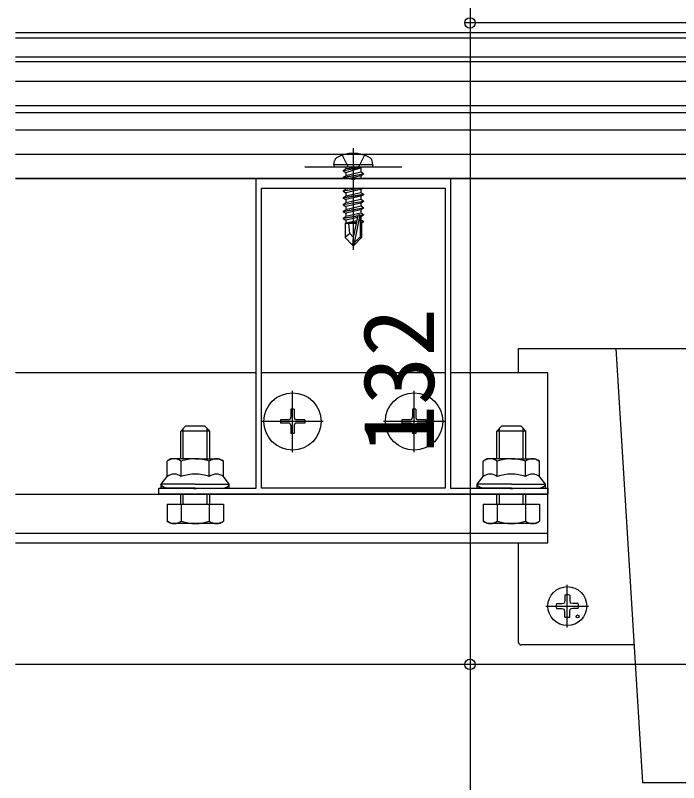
# Model space of a CAD drawing. Units: millimetres, scale not verified. Extents: x -875 to 875, y -1304 to 1297.
# Drawn here: x -158.6 to -22.2, y 544.5 to 702.4 of the extents above; entities that cross this region are included whole.
import ezdxf
from ezdxf.enums import TextEntityAlignment as Align

# ---------------------------------------------------------------- set-up
doc = ezdxf.new("R2010")
doc.units = ezdxf.units.MM
doc.header["$LTSCALE"] = 8
for name, color, linetype in [('0-3_YKK_11', 7, 'Continuous'), ('0-5_YKK_12', 2, 'Continuous'), ('0-6_YKK_13', 4, 'Continuous'), ('0-8_YKK_D', 6, 'Continuous')]:
    doc.layers.add(name, color=color, linetype=linetype)
doc.styles.add('ＭＳ ゴシック', font='')
doc.styles.get('ＭＳ ゴシック').set_extended_font_data('MS Gothic')

msp = doc.modelspace()

# ---------------------------------------------------------------- linework, layer by layer
at = {"layer": '0-3_YKK_11'}
for points in [[(-49.119, 603.8), (-129.119, 603.8), (-129.119, 605.1), (-122.077, 605.1), (-121.893, 604.98), (-121.344, 604.98), (-121.16, 605.1), (-109.119, 605.1), (-109.119, 668.8), (-89.577, 668.8), (-89.393, 668.68), (-88.844, 668.68), (-88.66, 668.8), (-69.119, 668.8), (-69.119, 605.1), (-57.077, 605.1), (-56.893, 604.98), (-56.344, 604.98), (-56.16, 605.1), (-49.119, 605.1)], [(-108.019, 605.1), (-108.019, 666.8), (-70.219, 666.8), (-70.219, 605.1)]]:
    msp.add_lwpolyline(points, close=True, dxfattribs=at)
at = {"layer": '0-5_YKK_12'}
for p, q in [((29.881, 697.68), (-158.619, 697.68)), ((29.881, 692.8), (-158.619, 692.8)), ((29.881, 682.3), (-158.619, 682.3)), ((29.881, 668.8), (-158.619, 668.8)), ((-109.119, 628.8), (-158.619, 628.8)), ((-70.219, 628.8), (-108.019, 628.8)), ((-49.119, 628.8), (-69.119, 628.8)), ((-49.119, 593.8), (-49.119, 628.8)), ((-158.619, 603.8), (-49.119, 603.8)), ((-158.619, 595.8), (-49.119, 595.8)), ((-158.619, 593.8), (-49.119, 593.8))]:
    msp.add_line(p, q, dxfattribs=at)
msp.add_lwpolyline([(47.381, 568.8), (-31.712, 568.8), (-158.619, 568.8)], dxfattribs=at)
at = {"layer": '0-6_YKK_13'}
for p, q in [((-158.619, 698.8), (29.881, 698.8)), ((-158.619, 693.8), (29.881, 693.8)), ((-158.619, 688.8), (29.881, 688.8)), ((-158.619, 683.8), (29.881, 683.8)), ((-158.619, 678.8), (29.881, 678.8)), ((-89.119, 675), (-89.119, 654.1)), ((-158.619, 673.8), (29.881, 673.8)), ((-79.119, 671.1), (-99.119, 671.1)), ((-93.119, 671.6), (-92.977, 672.403)), ((-85.119, 671.6), (-93.119, 671.6)), ((-93.119, 671.6), (-93.03, 671.1)), ((-85.207, 671.1), (-93.03, 671.1)), ((-91.219, 670.45), (-87.619, 671.05)), ((-87.619, 671.05), (-90.669, 670.768)), ((-87.619, 671.05), (-87.619, 670.95)), ((-85.119, 671.6), (-85.26, 672.403)), ((-85.119, 671.6), (-85.207, 671.1)), ((-87.619, 670.95), (-91.219, 670.35)), ((-91.219, 670.45), (-90.669, 670.768)), ((-91.219, 670.45), (-91.219, 670.35)), ((-91.219, 670.45), (-91.219, 670.35)), ((-91.219, 670.35), (-90.669, 670.033)), ((-91.219, 669.05), (-87.019, 669.75)), ((-87.019, 669.65), (-91.219, 668.95)), ((-90.669, 670.033), (-87.619, 670.95)), ((-90.669, 670.9), (-90.669, 670.768)), ((-87.569, 670.068), (-90.669, 669.368)), ((-90.669, 670.033), (-90.669, 669.368)), ((-87.569, 670.9), (-87.569, 670.068)), ((-87.019, 669.75), (-87.569, 670.068)), ((-87.019, 669.65), (-87.569, 669.333)), ((-87.019, 669.75), (-87.019, 669.65)), ((-158.619, 668.8), (29.881, 668.8)), ((-91.219, 669.05), (-90.669, 669.368)), ((-91.219, 669.05), (-91.219, 668.95)), ((-91.219, 668.95), (-90.959, 668.8)), ((-87.569, 669.333), (-89.927, 668.8)), ((-87.569, 669.333), (-87.569, 668.8)), ((-87.319, 666.8), (-91.219, 666.15)), ((-91.219, 666.25), (-87.919, 666.8)), ((-91.219, 666.25), (-90.669, 666.568)), ((-89.639, 666.8), (-90.669, 666.568)), ((-90.669, 666.8), (-90.669, 666.568)), ((-87.569, 666.533), (-87.569, 665.868)), ((-91.219, 666.25), (-91.219, 666.15)), ((-91.219, 666.15), (-90.669, 665.833)), ((-91.219, 664.85), (-87.019, 665.55)), ((-87.019, 665.45), (-91.219, 664.75)), ((-91.219, 664.85), (-90.669, 665.168)), ((-91.219, 664.85), (-91.219, 664.75)), ((-91.219, 664.75), (-90.669, 664.433)), ((-87.569, 665.868), (-90.669, 665.168)), ((-90.669, 665.833), (-90.669, 665.168)), ((-87.019, 665.55), (-87.569, 665.868)), ((-87.569, 665.133), (-87.569, 664.468)), ((-87.019, 665.55), (-87.019, 665.45)), ((-91.219, 663.45), (-87.019, 664.15)), ((-87.019, 664.05), (-91.219, 663.35)), ((-91.219, 663.45), (-90.669, 663.768)), ((-91.219, 663.45), (-91.219, 663.35)), ((-91.219, 663.35), (-90.669, 663.033)), ((-87.569, 664.468), (-90.669, 663.768)), ((-90.669, 664.433), (-90.669, 663.768)), ((-87.019, 664.15), (-87.569, 664.468)), ((-87.569, 663.733), (-87.569, 663.068)), ((-87.019, 664.15), (-87.019, 664.05)), ((-91.219, 662.05), (-87.019, 662.75)), ((-87.019, 662.65), (-91.219, 661.95)), ((-91.219, 662.05), (-90.669, 662.368)), ((-91.219, 662.05), (-91.219, 661.95)), ((-91.219, 661.95), (-90.669, 661.633)), ((-87.569, 663.068), (-90.669, 662.368)), ((-90.669, 663.033), (-90.669, 662.368)), ((-87.569, 661.668), (-90.669, 660.968)), ((-90.669, 661.633), (-90.669, 660.968)), ((-87.019, 662.75), (-87.569, 663.068)), ((-87.569, 662.333), (-87.569, 661.668)), ((-87.019, 661.35), (-87.569, 661.668)), ((-87.019, 662.75), (-87.019, 662.65)), ((-91.219, 660.65), (-88.193, 661.154)), ((-88.221, 661.05), (-91.219, 660.55)), ((-91.219, 660.65), (-90.669, 660.968)), ((-91.219, 660.65), (-91.219, 660.55)), ((-91.219, 660.55), (-90.669, 660.233)), ((-88.278, 660.772), (-90.669, 660.233)), ((-90.669, 660.233), (-90.669, 659.568)), ((-88.423, 660.075), (-90.669, 659.568)), ((-88.209, 661.107), (-89.119, 656.722)), ((-87.787, 661.223), (-88.969, 655.524)), ((-87.786, 661.222), (-87.019, 661.35)), ((-87.019, 661.25), (-87.732, 661.131)), ((-87.569, 660.268), (-87.722, 660.233)), ((-87.719, 661.052), (-87.719, 656.774)), ((-87.119, 660.008), (-87.719, 659.909)), ((-87.569, 660.933), (-87.569, 660.268)), ((-87.119, 660.008), (-87.569, 660.268)), ((-87.119, 660.008), (-87.119, 659.792)), ((-87.019, 661.35), (-87.019, 661.25)), ((-90.819, 659.5), (-90.669, 659.568)), ((-90.819, 659.5), (-90.819, 656.65)), ((-88.542, 659.5), (-90.819, 659.5)), ((-88.484, 659.783), (-90.202, 659.5)), ((-88.539, 659.516), (-88.623, 659.5)), ((-87.119, 659.792), (-87.719, 659.676)), ((-87.419, 659.5), (-87.719, 659.5)), ((-87.119, 659.792), (-87.419, 659.619)), ((-87.419, 659.619), (-87.419, 656.65)), ((-89.861, 657.454), (-90.819, 656.65)), ((-89.269, 655.1), (-90.819, 656.65)), ((-89.119, 656.722), (-89.269, 655.1)), ((-89.119, 656.722), (-89.119, 655.1)), ((-87.719, 656.774), (-88.969, 655.524)), ((-88.969, 655.1), (-87.419, 656.65)), ((-88.969, 655.524), (-88.969, 655.1)), ((-87.419, 656.65), (-87.719, 656.774)), ((-89.269, 655.1), (-88.969, 655.1)), ((-55.119, 633.8), (-54.619, 633.8)), ((-55.119, 628.8), (-55.119, 633.8)), ((-54.619, 633.8), (-35.119, 633.8)), ((-35.119, 633.8), (-29.655, 544.468)), ((-35.119, 633.8), (-5.119, 633.8)), ((-101.619, 612.5), (-101.619, 625.1)), ((-76.619, 612.5), (-76.619, 625.1)), ((-101.269, 621.3), (-101.969, 621.3)), ((-101.969, 621.3), (-101.969, 619.65)), ((-101.269, 621.3), (-101.269, 619.65)), ((-76.269, 621.3), (-76.969, 621.3)), ((-76.969, 621.3), (-76.969, 619.65)), ((-76.269, 621.3), (-76.269, 619.65)), ((-104.119, 619.15), (-104.119, 618.45)), ((-102.469, 619.15), (-104.119, 619.15)), ((-99.119, 619.15), (-100.769, 619.15)), ((-99.119, 619.15), (-99.119, 618.45)), ((-79.119, 619.15), (-79.119, 618.45)), ((-77.469, 619.15), (-79.119, 619.15)), ((-74.119, 619.15), (-75.769, 619.15)), ((-74.119, 619.15), (-74.119, 618.45)), ((-95.319, 618.8), (-107.919, 618.8)), ((-102.469, 618.45), (-104.119, 618.45)), ((-101.969, 617.95), (-101.969, 616.3)), ((-101.269, 617.95), (-101.269, 616.3)), ((-99.119, 618.45), (-100.769, 618.45)), ((-70.319, 618.8), (-82.919, 618.8)), ((-77.469, 618.45), (-79.119, 618.45)), ((-76.969, 617.95), (-76.969, 616.3)), ((-76.269, 617.95), (-76.269, 616.3)), ((-74.119, 618.45), (-75.769, 618.45)), ((-118.619, 616.8), (-124.619, 616.8)), ((-124.079, 611.1), (-124.079, 617.34)), ((-119.159, 611.1), (-119.159, 617.34)), ((-101.269, 616.3), (-101.969, 616.3)), ((-76.269, 616.3), (-76.969, 616.3)), ((-53.619, 616.8), (-59.619, 616.8)), ((-59.079, 611.1), (-59.079, 617.34)), ((-54.159, 611.1), (-54.159, 617.34)), ((-126.619, 611.1), (-127.392, 610.653)), ((-121.619, 611.1), (-126.619, 611.1)), ((-121.619, 611.1), (-116.619, 611.1)), ((-116.619, 611.1), (-115.845, 610.653)), ((-61.619, 611.1), (-62.392, 610.653)), ((-56.619, 611.1), (-61.619, 611.1)), ((-56.619, 611.1), (-51.619, 611.1)), ((-51.619, 611.1), (-50.845, 610.653)), ((-127.392, 607.5), (-127.392, 610.653)), ((-124.505, 607.5), (-124.505, 610.653)), ((-118.732, 607.5), (-118.732, 610.653)), ((-115.845, 607.5), (-115.845, 610.653)), ((-62.392, 607.5), (-62.392, 610.653)), ((-59.505, 607.5), (-59.505, 610.653)), ((-53.732, 607.5), (-53.732, 610.653)), ((-50.845, 607.5), (-50.845, 610.653)), ((-128.619, 605.1), (-128.619, 605.9)), ((-121.619, 605.1), (-128.619, 605.1)), ((-121.619, 605.1), (-114.619, 605.1)), ((-114.619, 605.1), (-114.619, 605.9)), ((-63.619, 605.1), (-63.619, 605.9)), ((-56.619, 605.1), (-63.619, 605.1)), ((-56.619, 605.1), (-49.619, 605.1)), ((-49.619, 605.1), (-49.619, 605.9)), ((-124.619, 601.8), (-124.619, 603.8)), ((-124.079, 601.8), (-124.079, 603.8)), ((-119.159, 601.8), (-119.159, 603.8)), ((-118.619, 601.8), (-118.619, 603.8)), ((-59.619, 601.8), (-59.619, 603.8)), ((-59.079, 601.8), (-59.079, 603.8)), ((-54.159, 601.8), (-54.159, 603.8)), ((-53.619, 601.8), (-53.619, 603.8)), ((-127.392, 601.8), (-127.392, 598.247)), ((-124.505, 601.8), (-124.505, 598.247)), ((-118.732, 601.8), (-118.732, 598.247)), ((-62.392, 601.8), (-62.392, 598.247)), ((-59.505, 601.8), (-59.505, 598.247)), ((-53.732, 601.8), (-53.732, 598.247)), ((-126.619, 597.8), (-127.392, 598.247)), ((-116.619, 597.8), (-126.619, 597.8)), ((-116.619, 597.8), (-115.845, 598.247)), ((-61.619, 597.8), (-62.392, 598.247)), ((-51.619, 597.8), (-61.619, 597.8)), ((-51.619, 597.8), (-50.845, 598.247)), ((-55.119, 573.3), (-55.119, 593.8)), ((-45.119, 576.4), (-45.119, 585.2)), ((-45.619, 583.045), (-45.638, 581.937)), ((-44.619, 583.045), (-44.599, 581.937)), ((-47.364, 581.3), (-46.256, 581.319)), ((-46.256, 581.319), (-45.738, 581.42)), ((-45.638, 581.937), (-45.738, 581.42)), ((-44.599, 581.937), (-44.499, 581.42)), ((-43.982, 581.319), (-44.499, 581.42)), ((-42.874, 581.3), (-43.982, 581.319)), ((-49.519, 580.8), (-40.719, 580.8)), ((-47.364, 580.3), (-46.256, 580.281)), ((-46.256, 580.281), (-45.738, 580.18)), ((-45.638, 579.663), (-45.738, 580.18)), ((-45.619, 578.555), (-45.638, 579.663)), ((-44.619, 578.555), (-44.599, 579.663)), ((-44.599, 579.663), (-44.499, 580.18)), ((-43.982, 580.281), (-44.499, 580.18)), ((-42.874, 580.3), (-43.982, 580.281)), ((-31.388, 572.8), (-54.619, 572.8)), ((-29.655, 544.468), (-5.119, 544.468))]:
    msp.add_line(p, q, dxfattribs=at)
for points in [[(-91.419, 673.58), (-90.264, 671.263), (-89.119, 670.654)], [(-86.819, 673.58), (-87.974, 671.263), (-89.119, 670.654)], [(-87.105, 666.8), (-87.569, 666.533), (-90.669, 665.833)], [(-87.019, 665.45), (-87.569, 665.133), (-90.669, 664.433)], [(-87.019, 664.05), (-87.569, 663.733), (-90.669, 663.033)], [(-87.019, 662.65), (-87.569, 662.333), (-90.669, 661.633)], [(-87.019, 661.25), (-87.569, 660.933), (-87.719, 660.899)], [(-89.119, 656.722), (-89.861, 657.454), (-90.019, 659.5)], [(-124.619, 611.1), (-124.619, 616.8), (-123.619, 617.8)], [(-118.619, 611.1), (-118.619, 616.8), (-119.619, 617.8), (-123.619, 617.8)], [(-59.619, 611.1), (-59.619, 616.8), (-58.619, 617.8)], [(-53.619, 611.1), (-53.619, 616.8), (-54.619, 617.8), (-58.619, 617.8)], [(-121.619, 605.9), (-128.619, 605.9), (-127.392, 607.5)], [(-121.619, 605.9), (-114.619, 605.9), (-115.845, 607.5)], [(-56.619, 605.9), (-63.619, 605.9), (-62.392, 607.5)], [(-56.619, 605.9), (-49.619, 605.9), (-50.845, 607.5)], [(-127.392, 601.8), (-115.845, 601.8), (-115.845, 598.247)], [(-62.392, 601.8), (-50.845, 601.8), (-50.845, 598.247)]]:
    msp.add_lwpolyline(points, dxfattribs=at)
for centre, radius in [((-101.619, 618.8), 5.9), ((-76.619, 618.8), 5.9), ((-45.119, 580.8), 4), ((-42.997, 578.679), 0.3)]:
    msp.add_circle(centre, radius, dxfattribs=at)
for centre, radius, start, end in [((-92.091, 672.246), 0.9, 122.05588, 170), ((-89.119, 667.5), 6.5, 57.94412, 122.05588), ((-86.146, 672.246), 0.9, 10, 57.94412), ((-90.869, 670.9), 0.2, 0, 90), ((-87.369, 670.9), 0.2, 90, 180), ((-87.967, 661.052), 0.248, 0, 167.19096), ((-102.469, 619.65), 0.5, 270, 0), ((-100.769, 619.65), 0.5, 180, 270), ((-77.469, 619.65), 0.5, 270, 0), ((-75.769, 619.65), 0.5, 180, 270), ((-102.469, 617.95), 0.5, 0, 90), ((-100.769, 617.95), 0.5, 90, 180), ((-77.469, 617.95), 0.5, 0, 90), ((-75.769, 617.95), 0.5, 90, 180), ((-125.949, 608.544), 2.556, 55.61575, 124.38425), ((-121.619, 601.547), 9.553, 90, 107.58795), ((-121.619, 601.547), 9.553, 72.41205, 90), ((-117.288, 608.544), 2.556, 55.61575, 124.38425), ((-60.949, 608.544), 2.556, 55.61575, 124.38425), ((-56.619, 601.547), 9.553, 90, 107.58795), ((-56.619, 601.547), 9.553, 72.41205, 90), ((-52.288, 608.544), 2.556, 55.61575, 124.38425), ((-125.949, 605.391), 2.556, 55.61575, 124.38425), ((-121.619, 598.393), 9.553, 90, 107.58795), ((-121.619, 598.393), 9.553, 72.41205, 90), ((-117.288, 605.391), 2.556, 55.61575, 124.38425), ((-60.949, 605.391), 2.556, 55.61575, 124.38425), ((-56.619, 598.393), 9.553, 90, 107.58795), ((-56.619, 598.393), 9.553, 72.41205, 90), ((-52.288, 605.391), 2.556, 55.61575, 124.38425), ((-125.949, 600.356), 2.556, 235.61575, 304.38425), ((-121.619, 607.353), 9.553, 252.41205, 287.58795), ((-117.288, 600.356), 2.556, 235.61575, 304.38425), ((-60.949, 600.356), 2.556, 235.61575, 304.38425), ((-56.619, 607.353), 9.553, 252.41205, 287.58795), ((-52.288, 600.356), 2.556, 235.61575, 304.38425), ((-45.119, 580.8), 2.3, 77.44414, 102.55586), ((-45.119, 580.8), 2.3, 167.44414, 192.55586), ((-45.119, 580.8), 2.3, 347.44414, 12.55586), ((-45.119, 580.8), 2.3, 257.44414, 282.55586), ((-54.619, 573.3), 0.5, 180, 270)]:
    msp.add_arc(centre, radius, start, end, dxfattribs=at)
for centre, start_param, end_param in [((-127.119, 605.9), 3.1415927, 4.712389), ((-116.119, 605.9), 4.712389, 6.2831853), ((-62.119, 605.9), 3.1415927, 4.712389), ((-51.119, 605.9), 4.712389, 6.2831853)]:
    msp.add_ellipse(centre, major_axis=(1.5, 0), ratio=0.533333, start_param=start_param, end_param=end_param, dxfattribs=at)
at = {"layer": '0-8_YKK_D'}
for p, q in [((-65.119, 713.8), (-65.119, 700.8)), ((53.681, 700.8), (-66.119, 700.8)), ((53.681, 700.8), (-66.119, 700.8)), ((-65.119, 700.8), (-65.119, 568.8)), ((-32.143, 568.8), (-66.119, 568.8)), ((-65.119, 568.8), (-65.119, 368.8))]:
    msp.add_line(p, q, dxfattribs=at)
for centre in [(-65.119, 700.8), (-65.119, 700.8), (-65.119, 568.8), (-65.119, 568.8)]:
    msp.add_circle(centre, 1.075, dxfattribs=at)

# ---------------------------------------------------------------- texts
at = {"layer": '0-8_YKK_D', "style": 'ＭＳ ゴシック'}
msp.add_text('132', height=14.66, rotation=90, dxfattribs=at).set_placement((-68.119, 612.186), align=Align.BOTTOM_LEFT)

doc.saveas('drawing.dxf')
